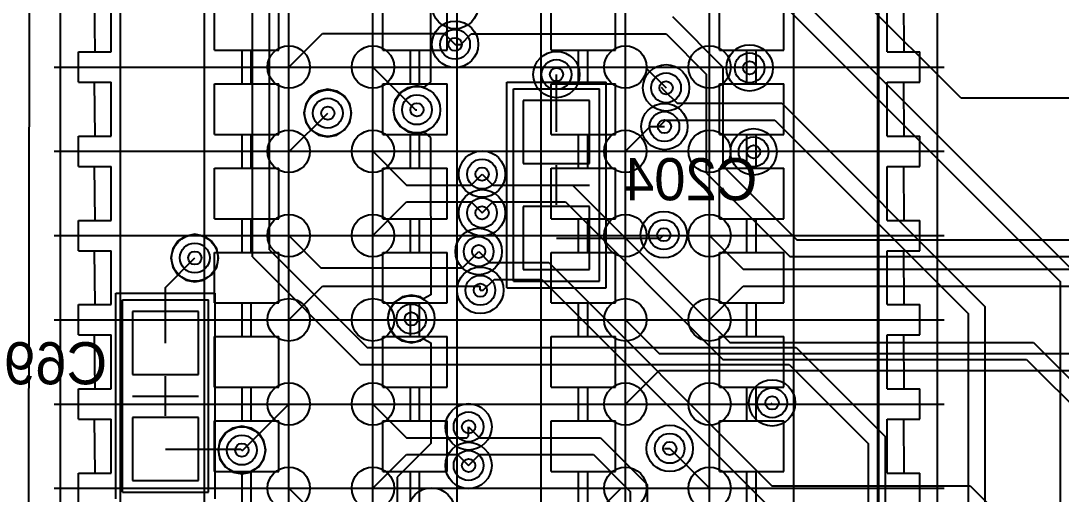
# Model space of a CAD drawing. Extents: x 28 to 300, y 18 to 330.
# Drawn here: x 138.17 to 153.87, y 160.37 to 167.51 of the extents above; entities that cross this region are included whole.
import ezdxf

# ---------------------------------------------------------------- set-up
doc = ezdxf.new("R2010")
doc.units = 0
for name, color, linetype in [('BOTTOMLAYER', 5, 'CONTINUOUS'), ('BOTTOMOVERLAY', 54, 'CONTINUOUS'), ('BOTTOMPASTE', 16, 'CONTINUOUS'), ('BOTTOMSOLDER', 6, 'CONTINUOUS'), ('DRILLDRAWING', 1, 'CONTINUOUS'), ('INTERNALPLANE1', 76, 'CONTINUOUS'), ('INTERNALPLANE6', 136, 'CONTINUOUS'), ('MECHANICAL11', 56, 'CONTINUOUS'), ('MECHANICAL14', 56, 'CONTINUOUS'), ('MECHANICAL15', 56, 'CONTINUOUS'), ('MECHANICAL8', 56, 'CONTINUOUS'), ('MIDLAYER1', 16, 'CONTINUOUS'), ('MIDLAYER3', 90, 'CONTINUOUS'), ('MULTILAYER', 9, 'CONTINUOUS'), ('TOPLAYER', 1, 'CONTINUOUS'), ('TOPOVERLAY', 2, 'CONTINUOUS'), ('TOPPASTE', 8, 'CONTINUOUS'), ('TOPSOLDER', 216, 'CONTINUOUS'), ('VIAHOLELAYER', 16, 'CONTINUOUS')]:
    doc.layers.add(name, color=color, linetype=linetype)

msp = doc.modelspace()

# ---------------------------------------------------------------- linework, layer by layer
at = {"layer": 'BOTTOMLAYER'}
for p, q in [((141.663, 163.948), (141.663, 171.699)), ((141.917, 164.054), (141.917, 171.594)), ((148.944, 168.842), (154.109, 163.676)), ((148.838, 168.588), (153.855, 163.571)), ((152.357, 166.34), (150.329, 168.367)), ((146.25, 165.832), (146.25, 166.697)), ((147.828, 166.506), (147.87, 166.463)), ((147.87, 166.463), (148.069, 166.264)), ((146.75, 166.307), (145.75, 166.307)), ((145.75, 166.307), (145.75, 165.357)), ((146.75, 165.357), (146.75, 166.307)), ((163.406, 166.34), (152.357, 166.34)), ((148.069, 166.264), (149.652, 166.264)), ((149.652, 166.264), (152.721, 163.194)), ((147.806, 165.921), (147.838, 165.953)), ((147.838, 165.953), (147.895, 166.01)), ((147.895, 166.01), (149.546, 166.01)), ((149.546, 166.01), (152.467, 163.089)), ((147.768, 165.921), (147.806, 165.921)), ((145.75, 165.357), (146.75, 165.357)), ((146.75, 164.707), (145.75, 164.707)), ((145.75, 164.707), (145.75, 163.757)), ((146.75, 163.757), (146.75, 164.707)), ((146.25, 164.232), (147.819, 164.232)), ((147.819, 164.232), (147.87, 164.283)), ((140.35, 163.489), (140.792, 163.932)), ((141.663, 163.948), (143.285, 162.326)), ((141.917, 164.054), (143.391, 162.58)), ((145.75, 163.757), (146.75, 163.757)), ((140.35, 162.65), (140.35, 163.489)), ((153.855, 154.381), (153.855, 163.571)), ((140.85, 163.125), (139.85, 163.125)), ((139.85, 163.125), (139.85, 162.175)), ((140.85, 162.175), (140.85, 163.125)), ((152.721, 156.281), (152.721, 163.194)), ((152.467, 156.611), (152.467, 163.089)), ((143.391, 162.58), (149.868, 162.58)), ((149.868, 162.58), (151.214, 161.234)), ((143.285, 162.326), (149.762, 162.326)), ((149.762, 162.326), (150.96, 161.129)), ((139.85, 162.175), (140.85, 162.175)), ((140.85, 161.525), (139.85, 161.525)), ((139.85, 161.525), (139.85, 160.575)), ((140.85, 160.575), (140.85, 161.525)), ((150.96, 153.97), (150.96, 161.129)), ((151.214, 154.075), (151.214, 161.234)), ((140.35, 161.05), (141.489, 161.05)), ((141.489, 161.05), (141.503, 161.036)), ((139.85, 160.575), (140.85, 160.575))]:
    msp.add_line(p, q, dxfattribs=at)
for centre in [(144.72, 167.153), (146.25, 166.697), (149.165, 166.798), (147.904, 166.497), (142.799, 166.116), (144.145, 166.167), (147.879, 165.913), (149.225, 165.532), (145.127, 165.197), (145.127, 164.613), (147.87, 164.283), (145.076, 164.029), (140.792, 163.932), (145.101, 163.445), (144.06, 163.013), (149.504, 161.747), (144.924, 161.387), (141.503, 161.036), (147.959, 161.061), (144.924, 160.803)]:
    msp.add_circle(centre, 0.225, dxfattribs=at)
at = {"layer": 'BOTTOMOVERLAY'}
for p, q in [((145.75, 165.032), (146.75, 165.032)), ((139.85, 161.85), (140.85, 161.85))]:
    msp.add_line(p, q, dxfattribs=at)
at = {"layer": 'BOTTOMPASTE'}
for p, q in [((146.75, 166.307), (145.75, 166.307)), ((145.75, 166.307), (145.75, 165.357)), ((146.75, 165.357), (146.75, 166.307)), ((145.75, 165.357), (146.75, 165.357)), ((146.75, 164.707), (145.75, 164.707)), ((145.75, 164.707), (145.75, 163.757)), ((146.75, 163.757), (146.75, 164.707)), ((145.75, 163.757), (146.75, 163.757)), ((140.85, 163.125), (139.85, 163.125)), ((139.85, 163.125), (139.85, 162.175)), ((140.85, 162.175), (140.85, 163.125)), ((139.85, 162.175), (140.85, 162.175)), ((140.85, 161.525), (139.85, 161.525)), ((139.85, 161.525), (139.85, 160.575)), ((140.85, 160.575), (140.85, 161.525)), ((139.85, 160.575), (140.85, 160.575))]:
    msp.add_line(p, q, dxfattribs=at)
at = {"layer": 'BOTTOMSOLDER'}
for p, q in [((146.75, 166.307), (145.75, 166.307)), ((145.75, 166.307), (145.75, 165.357)), ((146.75, 165.357), (146.75, 166.307)), ((145.75, 165.357), (146.75, 165.357)), ((146.75, 164.707), (145.75, 164.707)), ((145.75, 164.707), (145.75, 163.757)), ((146.75, 163.757), (146.75, 164.707)), ((145.75, 163.757), (146.75, 163.757)), ((140.85, 163.125), (139.85, 163.125)), ((139.85, 163.125), (139.85, 162.175)), ((140.85, 162.175), (140.85, 163.125)), ((139.85, 162.175), (140.85, 162.175)), ((140.85, 161.525), (139.85, 161.525)), ((139.85, 161.525), (139.85, 160.575)), ((140.85, 160.575), (140.85, 161.525)), ((139.85, 160.575), (140.85, 160.575))]:
    msp.add_line(p, q, dxfattribs=at)
at = {"layer": 'DRILLDRAWING'}
for centre in [(144.72, 167.153), (149.165, 166.798), (146.25, 166.697), (147.904, 166.497), (144.145, 166.167), (142.799, 166.116), (147.879, 165.913), (149.225, 165.532), (145.127, 165.197), (145.127, 164.613), (147.87, 164.283), (145.076, 164.029), (140.792, 163.932), (145.101, 163.445), (144.06, 163.013), (149.504, 161.747), (144.924, 161.387), (141.503, 161.036), (147.959, 161.061), (144.924, 160.803)]:
    msp.add_circle(centre, 0.1, dxfattribs=at)
at = {"layer": 'INTERNALPLANE1'}
for centre in [(144.72, 167.737), (144.72, 167.153), (149.165, 166.798), (147.904, 166.497), (142.799, 166.116), (144.145, 166.167), (147.879, 165.913), (149.225, 165.532), (145.127, 165.197), (145.127, 164.613), (147.87, 164.283), (145.076, 164.029), (145.101, 163.445), (144.06, 163.013), (149.504, 161.747), (144.924, 161.387), (147.959, 161.061), (141.503, 161.036), (144.924, 160.803), (144.365, 160.117)]:
    msp.add_circle(centre, 0.35, dxfattribs=at)
at = {"layer": 'INTERNALPLANE6'}
for centre in [(144.72, 167.737), (144.72, 167.153), (146.25, 166.697), (147.904, 166.497), (147.879, 165.913), (145.127, 165.197), (145.127, 164.613), (140.792, 163.932), (145.076, 164.029), (145.101, 163.445), (144.924, 161.387), (144.924, 160.803), (144.365, 160.117)]:
    msp.add_circle(centre, 0.35, dxfattribs=at)
at = {"layer": 'MECHANICAL11'}
msp.add_line((151.115, 128.11), (151.115, 179.138), dxfattribs=at)
at = {"layer": 'MECHANICAL14'}
for p, q in [((138.768, 122.208), (138.768, 178.824)), ((152.002, 122.208), (152.002, 178.824)), ((139.276, 167.851), (139.283, 167.039)), ((139.53, 167.039), (139.53, 167.851)), ((151.24, 167.039), (151.24, 167.851)), ((151.487, 167.851), (151.494, 167.039)), ((141.091, 167.064), (141.091, 167.826)), ((142.059, 167.064), (142.059, 167.826)), ((143.631, 167.064), (143.631, 167.826)), ((144.599, 167.064), (144.599, 167.826)), ((146.171, 167.064), (146.171, 167.826)), ((147.139, 167.064), (147.139, 167.826)), ((148.711, 167.064), (148.711, 167.826)), ((149.679, 167.064), (149.679, 167.826)), ((141.091, 167.064), (142.059, 167.064)), ((141.505, 166.556), (141.505, 167.064)), ((141.645, 166.556), (141.645, 167.064)), ((143.631, 167.064), (144.599, 167.064)), ((144.045, 166.556), (144.045, 167.064)), ((144.185, 166.556), (144.185, 167.064)), ((146.171, 167.064), (147.139, 167.064)), ((146.585, 166.556), (146.585, 167.064)), ((146.725, 166.556), (146.725, 167.064)), ((148.711, 167.064), (149.679, 167.064)), ((149.125, 166.556), (149.125, 167.064)), ((149.265, 166.556), (149.265, 167.064)), ((139.036, 167.039), (139.53, 167.039)), ((139.036, 166.581), (139.036, 167.039)), ((151.24, 167.039), (151.734, 167.039)), ((151.734, 166.581), (151.734, 167.039)), ((139.036, 166.581), (139.53, 166.581)), ((139.276, 166.581), (139.283, 165.769)), ((139.53, 165.769), (139.53, 166.581)), ((151.24, 165.769), (151.24, 166.581)), ((151.24, 166.581), (151.734, 166.581)), ((151.487, 166.581), (151.494, 165.769)), ((141.091, 165.794), (141.091, 166.556)), ((141.091, 166.556), (142.059, 166.556)), ((142.059, 165.794), (142.059, 166.556)), ((143.631, 165.794), (143.631, 166.556)), ((143.631, 166.556), (144.599, 166.556)), ((144.599, 165.794), (144.599, 166.556)), ((145.6, 163.582), (145.6, 166.482)), ((145.6, 166.482), (146.9, 166.482)), ((146.171, 165.794), (146.171, 166.556)), ((146.171, 166.556), (147.139, 166.556)), ((146.9, 163.582), (146.9, 166.482)), ((147.139, 165.794), (147.139, 166.556)), ((148.711, 165.794), (148.711, 166.556)), ((148.711, 166.556), (149.679, 166.556)), ((149.679, 165.794), (149.679, 166.556)), ((141.091, 165.794), (142.059, 165.794)), ((141.505, 165.286), (141.505, 165.794)), ((141.645, 165.286), (141.645, 165.794)), ((143.631, 165.794), (144.599, 165.794)), ((144.045, 165.286), (144.045, 165.794)), ((144.185, 165.286), (144.185, 165.794)), ((146.171, 165.794), (147.139, 165.794)), ((146.585, 165.286), (146.585, 165.794)), ((146.725, 165.286), (146.725, 165.794)), ((148.711, 165.794), (149.679, 165.794)), ((149.125, 165.286), (149.125, 165.794)), ((149.265, 165.286), (149.265, 165.794)), ((139.036, 165.769), (139.53, 165.769)), ((139.036, 165.311), (139.036, 165.769)), ((151.24, 165.769), (151.734, 165.769)), ((151.734, 165.311), (151.734, 165.769)), ((139.036, 165.311), (139.53, 165.311)), ((139.276, 165.311), (139.283, 164.499)), ((139.53, 164.499), (139.53, 165.311)), ((141.091, 164.524), (141.091, 165.286)), ((141.091, 165.286), (142.059, 165.286)), ((142.059, 164.524), (142.059, 165.286)), ((143.631, 164.524), (143.631, 165.286)), ((143.631, 165.286), (144.599, 165.286)), ((144.599, 164.524), (144.599, 165.286)), ((146.171, 164.524), (146.171, 165.286)), ((146.171, 165.286), (147.139, 165.286)), ((147.139, 164.524), (147.139, 165.286)), ((148.711, 164.524), (148.711, 165.286)), ((148.711, 165.286), (149.679, 165.286)), ((149.679, 164.524), (149.679, 165.286)), ((151.24, 164.499), (151.24, 165.311)), ((151.24, 165.311), (151.734, 165.311)), ((151.487, 165.311), (151.494, 164.499)), ((139.036, 164.499), (139.53, 164.499)), ((139.036, 164.041), (139.036, 164.499)), ((141.091, 164.524), (142.059, 164.524)), ((141.505, 164.016), (141.505, 164.524)), ((141.645, 164.016), (141.645, 164.524)), ((143.631, 164.524), (144.599, 164.524)), ((144.045, 164.016), (144.045, 164.524)), ((144.185, 164.016), (144.185, 164.524)), ((146.171, 164.524), (147.139, 164.524)), ((146.585, 164.016), (146.585, 164.524)), ((146.725, 164.016), (146.725, 164.524)), ((148.711, 164.524), (149.679, 164.524)), ((149.125, 164.016), (149.125, 164.524)), ((149.265, 164.016), (149.265, 164.524)), ((151.24, 164.499), (151.734, 164.499)), ((151.734, 164.041), (151.734, 164.499)), ((139.036, 164.041), (139.53, 164.041)), ((139.276, 164.041), (139.283, 163.229)), ((139.53, 163.229), (139.53, 164.041)), ((141.091, 163.254), (141.091, 164.016)), ((141.091, 164.016), (142.059, 164.016)), ((142.059, 163.254), (142.059, 164.016)), ((143.631, 163.254), (143.631, 164.016)), ((143.631, 164.016), (144.599, 164.016)), ((144.599, 163.254), (144.599, 164.016)), ((146.171, 163.254), (146.171, 164.016)), ((146.171, 164.016), (147.139, 164.016)), ((147.139, 163.254), (147.139, 164.016)), ((148.711, 163.254), (148.711, 164.016)), ((148.711, 164.016), (149.679, 164.016)), ((149.679, 163.254), (149.679, 164.016)), ((151.24, 163.229), (151.24, 164.041)), ((151.24, 164.041), (151.734, 164.041)), ((151.487, 164.041), (151.494, 163.229)), ((145.6, 163.582), (146.9, 163.582)), ((139.7, 160.4), (139.7, 163.3)), ((139.7, 163.3), (141, 163.3)), ((141, 160.4), (141, 163.3)), ((139.036, 163.229), (139.53, 163.229)), ((139.036, 162.771), (139.036, 163.229)), ((141.091, 163.254), (142.059, 163.254)), ((141.505, 162.746), (141.505, 163.254)), ((141.645, 162.746), (141.645, 163.254)), ((143.631, 163.254), (144.599, 163.254)), ((144.045, 162.746), (144.045, 163.254)), ((144.185, 162.746), (144.185, 163.254)), ((146.171, 163.254), (147.139, 163.254)), ((146.585, 162.746), (146.585, 163.254)), ((146.725, 162.746), (146.725, 163.254)), ((148.711, 163.254), (149.679, 163.254)), ((149.125, 162.746), (149.125, 163.254)), ((149.265, 162.746), (149.265, 163.254)), ((151.24, 163.229), (151.734, 163.229)), ((151.734, 162.771), (151.734, 163.229)), ((139.036, 162.771), (139.53, 162.771)), ((139.276, 162.771), (139.283, 161.959)), ((139.53, 161.959), (139.53, 162.771)), ((141.091, 161.984), (141.091, 162.746)), ((141.091, 162.746), (142.059, 162.746)), ((142.059, 161.984), (142.059, 162.746)), ((143.631, 161.984), (143.631, 162.746)), ((143.631, 162.746), (144.599, 162.746)), ((144.599, 161.984), (144.599, 162.746)), ((146.171, 161.984), (146.171, 162.746)), ((146.171, 162.746), (147.139, 162.746)), ((147.139, 161.984), (147.139, 162.746)), ((148.711, 161.984), (148.711, 162.746)), ((148.711, 162.746), (149.679, 162.746)), ((149.679, 161.984), (149.679, 162.746)), ((151.24, 161.959), (151.24, 162.771)), ((151.24, 162.771), (151.734, 162.771)), ((151.487, 162.771), (151.494, 161.959)), ((139.036, 161.959), (139.53, 161.959)), ((139.036, 161.501), (139.036, 161.959)), ((141.091, 161.984), (142.059, 161.984)), ((141.505, 161.476), (141.505, 161.984)), ((141.645, 161.476), (141.645, 161.984)), ((143.631, 161.984), (144.599, 161.984)), ((144.045, 161.476), (144.045, 161.984)), ((144.185, 161.476), (144.185, 161.984)), ((146.171, 161.984), (147.139, 161.984)), ((146.585, 161.476), (146.585, 161.984)), ((146.725, 161.476), (146.725, 161.984)), ((148.711, 161.984), (149.679, 161.984)), ((149.125, 161.476), (149.125, 161.984)), ((149.265, 161.476), (149.265, 161.984)), ((151.24, 161.959), (151.734, 161.959)), ((151.734, 161.501), (151.734, 161.959)), ((139.036, 161.501), (139.53, 161.501)), ((139.276, 161.501), (139.283, 160.689)), ((139.53, 160.689), (139.53, 161.501)), ((141.091, 160.714), (141.091, 161.476)), ((141.091, 161.476), (142.059, 161.476)), ((142.059, 160.714), (142.059, 161.476)), ((143.631, 160.714), (143.631, 161.476)), ((143.631, 161.476), (144.599, 161.476)), ((144.599, 160.714), (144.599, 161.476)), ((146.171, 160.714), (146.171, 161.476)), ((146.171, 161.476), (147.139, 161.476)), ((147.139, 160.714), (147.139, 161.476)), ((148.711, 160.714), (148.711, 161.476)), ((148.711, 161.476), (149.679, 161.476)), ((149.679, 160.714), (149.679, 161.476)), ((151.24, 160.689), (151.24, 161.501)), ((151.24, 161.501), (151.734, 161.501)), ((151.487, 161.501), (151.494, 160.689)), ((139.036, 160.689), (139.53, 160.689)), ((139.036, 160.231), (139.036, 160.689)), ((141.091, 160.714), (142.059, 160.714)), ((141.505, 160.206), (141.505, 160.714)), ((141.645, 160.206), (141.645, 160.714)), ((143.631, 160.714), (144.599, 160.714)), ((144.045, 160.206), (144.045, 160.714)), ((144.185, 160.206), (144.185, 160.714)), ((146.171, 160.714), (147.139, 160.714)), ((146.585, 160.206), (146.585, 160.714)), ((146.725, 160.206), (146.725, 160.714)), ((148.711, 160.714), (149.679, 160.714)), ((149.125, 160.206), (149.125, 160.714)), ((149.265, 160.206), (149.265, 160.714)), ((151.24, 160.689), (151.734, 160.689)), ((151.734, 160.231), (151.734, 160.689)), ((139.7, 160.4), (141, 160.4))]:
    msp.add_line(p, q, dxfattribs=at)
at = {"layer": 'MECHANICAL15'}
for p, q in [((145.5, 163.482), (145.5, 166.582)), ((145.5, 166.582), (147, 166.582)), ((147, 163.482), (147, 166.582)), ((146.25, 164.732), (146.25, 165.332)), ((145.95, 165.032), (146.55, 165.032)), ((145.5, 163.482), (147, 163.482)), ((139.6, 160.3), (139.6, 163.4)), ((139.6, 163.4), (141.1, 163.4)), ((141.1, 160.3), (141.1, 163.4)), ((140.35, 161.55), (140.35, 162.15)), ((140.05, 161.85), (140.65, 161.85))]:
    msp.add_line(p, q, dxfattribs=at)
at = {"layer": 'MECHANICAL8'}
for p, q in [((139.67, 167.08), (139.67, 168.08)), ((140.94, 167.08), (140.94, 168.08)), ((142.21, 167.08), (142.21, 168.08)), ((143.48, 167.08), (143.48, 168.08)), ((144.75, 167.08), (144.75, 168.08)), ((146.02, 167.08), (146.02, 168.08)), ((147.29, 167.08), (147.29, 168.08)), ((148.56, 167.08), (148.56, 168.08)), ((149.83, 167.08), (149.83, 168.08)), ((151.1, 167.08), (151.1, 168.08)), ((139.67, 166.81), (139.67, 167.81)), ((140.94, 166.81), (140.94, 167.81)), ((142.21, 166.81), (142.21, 167.81)), ((143.48, 166.81), (143.48, 167.81)), ((144.75, 166.81), (144.75, 167.81)), ((146.02, 166.81), (146.02, 167.81)), ((147.29, 166.81), (147.29, 167.81)), ((148.56, 166.81), (148.56, 167.81)), ((149.83, 166.81), (149.83, 167.81)), ((151.1, 166.81), (151.1, 167.81)), ((138.67, 166.81), (139.67, 166.81)), ((139.67, 165.81), (139.67, 166.81)), ((139.67, 166.81), (140.67, 166.81)), ((139.94, 166.81), (140.94, 166.81)), ((140.94, 165.81), (140.94, 166.81)), ((140.94, 166.81), (141.94, 166.81)), ((141.21, 166.81), (142.21, 166.81)), ((142.21, 165.81), (142.21, 166.81)), ((142.21, 166.81), (143.21, 166.81)), ((142.48, 166.81), (143.48, 166.81)), ((143.48, 165.81), (143.48, 166.81)), ((143.48, 166.81), (144.48, 166.81)), ((143.75, 166.81), (144.75, 166.81)), ((144.75, 165.81), (144.75, 166.81)), ((144.75, 166.81), (145.75, 166.81)), ((145.02, 166.81), (146.02, 166.81)), ((146.02, 165.81), (146.02, 166.81)), ((146.02, 166.81), (147.02, 166.81)), ((146.29, 166.81), (147.29, 166.81)), ((147.29, 165.81), (147.29, 166.81)), ((147.29, 166.81), (148.29, 166.81)), ((147.56, 166.81), (148.56, 166.81)), ((148.56, 165.81), (148.56, 166.81)), ((148.56, 166.81), (149.56, 166.81)), ((148.83, 166.81), (149.83, 166.81)), ((149.83, 165.81), (149.83, 166.81)), ((149.83, 166.81), (150.83, 166.81)), ((150.1, 166.81), (151.1, 166.81)), ((151.1, 165.81), (151.1, 166.81)), ((151.1, 166.81), (152.1, 166.81)), ((139.67, 165.54), (139.67, 166.54)), ((140.94, 165.54), (140.94, 166.54)), ((142.21, 165.54), (142.21, 166.54)), ((143.48, 165.54), (143.48, 166.54)), ((144.75, 165.54), (144.75, 166.54)), ((146.02, 165.54), (146.02, 166.54)), ((147.29, 165.54), (147.29, 166.54)), ((148.56, 165.54), (148.56, 166.54)), ((149.83, 165.54), (149.83, 166.54)), ((151.1, 165.54), (151.1, 166.54)), ((138.67, 165.54), (139.67, 165.54)), ((139.67, 164.54), (139.67, 165.54)), ((139.67, 165.54), (140.67, 165.54)), ((139.94, 165.54), (140.94, 165.54)), ((140.94, 164.54), (140.94, 165.54)), ((140.94, 165.54), (141.94, 165.54)), ((141.21, 165.54), (142.21, 165.54)), ((142.21, 164.54), (142.21, 165.54)), ((142.21, 165.54), (143.21, 165.54)), ((142.48, 165.54), (143.48, 165.54)), ((143.48, 164.54), (143.48, 165.54)), ((143.48, 165.54), (144.48, 165.54)), ((143.75, 165.54), (144.75, 165.54)), ((144.75, 164.54), (144.75, 165.54)), ((144.75, 165.54), (145.75, 165.54)), ((145.02, 165.54), (146.02, 165.54)), ((146.02, 164.54), (146.02, 165.54)), ((146.02, 165.54), (147.02, 165.54)), ((146.29, 165.54), (147.29, 165.54)), ((147.29, 164.54), (147.29, 165.54)), ((147.29, 165.54), (148.29, 165.54)), ((147.56, 165.54), (148.56, 165.54)), ((148.56, 164.54), (148.56, 165.54)), ((148.56, 165.54), (149.56, 165.54)), ((148.83, 165.54), (149.83, 165.54)), ((149.83, 164.54), (149.83, 165.54)), ((149.83, 165.54), (150.83, 165.54)), ((150.1, 165.54), (151.1, 165.54)), ((151.1, 164.54), (151.1, 165.54)), ((151.1, 165.54), (152.1, 165.54)), ((139.67, 164.27), (139.67, 165.27)), ((140.94, 164.27), (140.94, 165.27)), ((142.21, 164.27), (142.21, 165.27)), ((143.48, 164.27), (143.48, 165.27)), ((144.75, 164.27), (144.75, 165.27)), ((146.02, 164.27), (146.02, 165.27)), ((147.29, 164.27), (147.29, 165.27)), ((148.56, 164.27), (148.56, 165.27)), ((149.83, 164.27), (149.83, 165.27)), ((151.1, 164.27), (151.1, 165.27)), ((138.67, 164.27), (139.67, 164.27)), ((139.67, 163.27), (139.67, 164.27)), ((139.67, 164.27), (140.67, 164.27)), ((139.94, 164.27), (140.94, 164.27)), ((140.94, 163.27), (140.94, 164.27)), ((140.94, 164.27), (141.94, 164.27)), ((141.21, 164.27), (142.21, 164.27)), ((142.21, 163.27), (142.21, 164.27)), ((142.21, 164.27), (143.21, 164.27)), ((142.48, 164.27), (143.48, 164.27)), ((143.48, 163.27), (143.48, 164.27)), ((143.48, 164.27), (144.48, 164.27)), ((143.75, 164.27), (144.75, 164.27)), ((144.75, 163.27), (144.75, 164.27)), ((144.75, 164.27), (145.75, 164.27)), ((145.02, 164.27), (146.02, 164.27)), ((146.02, 163.27), (146.02, 164.27)), ((146.02, 164.27), (147.02, 164.27)), ((146.29, 164.27), (147.29, 164.27)), ((147.29, 163.27), (147.29, 164.27)), ((147.29, 164.27), (148.29, 164.27)), ((147.56, 164.27), (148.56, 164.27)), ((148.56, 163.27), (148.56, 164.27)), ((148.56, 164.27), (149.56, 164.27)), ((148.83, 164.27), (149.83, 164.27)), ((149.83, 163.27), (149.83, 164.27)), ((149.83, 164.27), (150.83, 164.27)), ((150.1, 164.27), (151.1, 164.27)), ((151.1, 163.27), (151.1, 164.27)), ((151.1, 164.27), (152.1, 164.27)), ((139.67, 163), (139.67, 164)), ((140.94, 163), (140.94, 164)), ((142.21, 163), (142.21, 164)), ((143.48, 163), (143.48, 164)), ((144.75, 163), (144.75, 164)), ((146.02, 163), (146.02, 164)), ((147.29, 163), (147.29, 164)), ((148.56, 163), (148.56, 164)), ((149.83, 163), (149.83, 164)), ((151.1, 163), (151.1, 164)), ((138.67, 163), (139.67, 163)), ((139.67, 162), (139.67, 163)), ((139.67, 163), (140.67, 163)), ((139.94, 163), (140.94, 163)), ((140.94, 162), (140.94, 163)), ((140.94, 163), (141.94, 163)), ((141.21, 163), (142.21, 163)), ((142.21, 162), (142.21, 163)), ((142.21, 163), (143.21, 163)), ((142.48, 163), (143.48, 163)), ((143.48, 162), (143.48, 163)), ((143.48, 163), (144.48, 163)), ((143.75, 163), (144.75, 163)), ((144.75, 162), (144.75, 163)), ((144.75, 163), (145.75, 163)), ((145.02, 163), (146.02, 163)), ((146.02, 162), (146.02, 163)), ((146.02, 163), (147.02, 163)), ((146.29, 163), (147.29, 163)), ((147.29, 162), (147.29, 163)), ((147.29, 163), (148.29, 163)), ((147.56, 163), (148.56, 163)), ((148.56, 162), (148.56, 163)), ((148.56, 163), (149.56, 163)), ((148.83, 163), (149.83, 163)), ((149.83, 162), (149.83, 163)), ((149.83, 163), (150.83, 163)), ((150.1, 163), (151.1, 163)), ((151.1, 162), (151.1, 163)), ((151.1, 163), (152.1, 163)), ((139.67, 161.73), (139.67, 162.73)), ((140.94, 161.73), (140.94, 162.73)), ((142.21, 161.73), (142.21, 162.73)), ((143.48, 161.73), (143.48, 162.73)), ((144.75, 161.73), (144.75, 162.73)), ((146.02, 161.73), (146.02, 162.73)), ((147.29, 161.73), (147.29, 162.73)), ((148.56, 161.73), (148.56, 162.73)), ((149.83, 161.73), (149.83, 162.73)), ((151.1, 161.73), (151.1, 162.73)), ((138.67, 161.73), (139.67, 161.73)), ((139.67, 160.73), (139.67, 161.73)), ((139.67, 161.73), (140.67, 161.73)), ((139.94, 161.73), (140.94, 161.73)), ((140.94, 160.73), (140.94, 161.73)), ((140.94, 161.73), (141.94, 161.73)), ((141.21, 161.73), (142.21, 161.73)), ((142.21, 160.73), (142.21, 161.73)), ((142.21, 161.73), (143.21, 161.73)), ((142.48, 161.73), (143.48, 161.73)), ((143.48, 160.73), (143.48, 161.73)), ((143.48, 161.73), (144.48, 161.73)), ((143.75, 161.73), (144.75, 161.73)), ((144.75, 160.73), (144.75, 161.73)), ((144.75, 161.73), (145.75, 161.73)), ((145.02, 161.73), (146.02, 161.73)), ((146.02, 160.73), (146.02, 161.73)), ((146.02, 161.73), (147.02, 161.73)), ((146.29, 161.73), (147.29, 161.73)), ((147.29, 160.73), (147.29, 161.73)), ((147.29, 161.73), (148.29, 161.73)), ((147.56, 161.73), (148.56, 161.73)), ((148.56, 160.73), (148.56, 161.73)), ((148.56, 161.73), (149.56, 161.73)), ((148.83, 161.73), (149.83, 161.73)), ((149.83, 160.73), (149.83, 161.73)), ((149.83, 161.73), (150.83, 161.73)), ((150.1, 161.73), (151.1, 161.73)), ((151.1, 160.73), (151.1, 161.73)), ((151.1, 161.73), (152.1, 161.73)), ((139.67, 160.46), (139.67, 161.46)), ((140.94, 160.46), (140.94, 161.46)), ((142.21, 160.46), (142.21, 161.46)), ((143.48, 160.46), (143.48, 161.46)), ((144.75, 160.46), (144.75, 161.46)), ((146.02, 160.46), (146.02, 161.46)), ((147.29, 160.46), (147.29, 161.46)), ((148.56, 160.46), (148.56, 161.46)), ((149.83, 160.46), (149.83, 161.46)), ((151.1, 160.46), (151.1, 161.46)), ((138.67, 160.46), (139.67, 160.46)), ((139.67, 159.46), (139.67, 160.46)), ((139.67, 160.46), (140.67, 160.46)), ((139.94, 160.46), (140.94, 160.46)), ((140.94, 159.46), (140.94, 160.46)), ((140.94, 160.46), (141.94, 160.46)), ((141.21, 160.46), (142.21, 160.46)), ((142.21, 159.46), (142.21, 160.46)), ((142.21, 160.46), (143.21, 160.46)), ((142.48, 160.46), (143.48, 160.46)), ((143.48, 159.46), (143.48, 160.46)), ((143.48, 160.46), (144.48, 160.46)), ((143.75, 160.46), (144.75, 160.46)), ((144.75, 159.46), (144.75, 160.46)), ((144.75, 160.46), (145.75, 160.46)), ((145.02, 160.46), (146.02, 160.46)), ((146.02, 159.46), (146.02, 160.46)), ((146.02, 160.46), (147.02, 160.46)), ((146.29, 160.46), (147.29, 160.46)), ((147.29, 159.46), (147.29, 160.46)), ((147.29, 160.46), (148.29, 160.46)), ((147.56, 160.46), (148.56, 160.46)), ((148.56, 159.46), (148.56, 160.46)), ((148.56, 160.46), (149.56, 160.46)), ((148.83, 160.46), (149.83, 160.46)), ((149.83, 159.46), (149.83, 160.46)), ((149.83, 160.46), (150.83, 160.46)), ((150.1, 160.46), (151.1, 160.46)), ((151.1, 159.46), (151.1, 160.46)), ((151.1, 160.46), (152.1, 160.46))]:
    msp.add_line(p, q, dxfattribs=at)
at = {"layer": 'MIDLAYER1'}
for p, q in [((144.924, 161.387), (145.089, 161.222)), ((145.089, 161.222), (146.914, 161.222)), ((146.914, 161.222), (147.623, 160.512)), ((144.924, 160.803), (145.089, 160.968)), ((145.089, 160.968), (146.808, 160.968)), ((146.808, 160.968), (147.369, 160.407)), ((147.623, 159.736), (147.623, 160.512)), ((147.369, 159.631), (147.369, 160.407))]:
    msp.add_line(p, q, dxfattribs=at)
for centre in [(144.72, 167.153), (146.25, 166.697), (149.165, 166.798), (147.904, 166.497), (142.799, 166.116), (144.145, 166.167), (147.879, 165.913), (149.225, 165.532), (145.127, 165.197), (145.127, 164.613), (147.87, 164.283), (145.076, 164.029), (140.792, 163.932), (145.101, 163.445), (144.06, 163.013), (149.504, 161.747), (144.924, 161.387), (141.503, 161.036), (147.959, 161.061), (144.924, 160.803)]:
    msp.add_circle(centre, 0.225, dxfattribs=at)
at = {"layer": 'MIDLAYER3'}
for p, q in [((138.26, 134.082), (138.307, 175.264)), ((144.348, 167.742), (144.35, 166.585)), ((148.001, 167.572), (148.768, 166.805)), ((144.805, 167.153), (144.962, 167.31)), ((144.962, 167.31), (147.904, 167.31)), ((147.904, 167.31), (148.514, 166.7)), ((144.72, 167.153), (144.805, 167.153)), ((148.768, 165.318), (148.768, 166.805)), ((144.35, 166.585), (144.251, 166.505)), ((148.514, 165.212), (148.514, 166.7)), ((142.661, 166.448), (142.545, 166.37)), ((142.799, 166.475), (142.661, 166.448)), ((142.936, 166.448), (142.799, 166.475)), ((143.053, 166.37), (142.936, 166.448)), ((144.008, 166.498), (143.891, 166.421)), ((144.145, 166.526), (144.008, 166.498)), ((144.251, 166.505), (144.145, 166.526)), ((142.545, 166.37), (142.467, 166.253)), ((143.13, 166.253), (143.053, 166.37)), ((143.813, 166.304), (143.786, 166.167)), ((143.891, 166.421), (143.813, 166.304)), ((142.467, 166.253), (142.44, 166.116)), ((142.44, 166.116), (142.467, 165.979)), ((143.158, 166.116), (143.13, 166.253)), ((143.13, 165.979), (143.158, 166.116)), ((143.786, 166.167), (143.813, 166.029)), ((142.467, 165.979), (142.545, 165.862)), ((143.053, 165.862), (143.13, 165.979)), ((143.813, 166.029), (143.891, 165.913)), ((142.545, 165.862), (142.661, 165.784)), ((142.936, 165.784), (143.053, 165.862)), ((143.891, 165.913), (144.008, 165.835)), ((144.008, 165.835), (144.145, 165.808)), ((144.145, 165.808), (144.252, 165.829)), ((144.252, 165.829), (144.35, 165.749)), ((142.661, 165.784), (142.799, 165.757)), ((142.799, 165.757), (142.936, 165.784)), ((144.35, 165.749), (144.353, 163.375)), ((145.127, 165.197), (145.292, 165.032)), ((148.514, 165.212), (149.773, 163.953)), ((148.768, 165.318), (149.879, 164.207)), ((145.292, 165.032), (146.49, 165.032)), ((146.49, 165.032), (148.865, 162.657)), ((145.127, 164.613), (145.292, 164.778)), ((145.292, 164.778), (146.384, 164.778)), ((146.384, 164.778), (148.76, 162.403)), ((140.655, 164.263), (140.538, 164.185)), ((140.792, 164.29), (140.655, 164.263)), ((140.93, 164.263), (140.792, 164.29)), ((141.046, 164.185), (140.93, 164.263)), ((140.461, 164.069), (140.433, 163.932)), ((140.538, 164.185), (140.461, 164.069)), ((141.124, 164.069), (141.046, 164.185)), ((141.151, 163.932), (141.124, 164.069)), ((149.879, 164.207), (154.638, 164.207)), ((140.433, 163.932), (140.461, 163.794)), ((141.124, 163.794), (141.151, 163.932)), ((145.076, 164.029), (145.241, 163.864)), ((149.773, 163.953), (154.533, 163.953)), ((140.461, 163.794), (140.538, 163.678)), ((141.046, 163.678), (141.124, 163.794)), ((145.241, 163.864), (146.134, 163.864)), ((146.134, 163.864), (149.499, 160.498)), ((140.538, 163.678), (140.655, 163.6)), ((140.655, 163.6), (140.792, 163.573)), ((140.792, 163.573), (140.93, 163.6)), ((140.93, 163.6), (141.046, 163.678)), ((145.143, 163.445), (145.308, 163.61)), ((145.308, 163.61), (146.028, 163.61)), ((146.028, 163.61), (149.394, 160.244)), ((145.101, 163.445), (145.143, 163.445)), ((143.923, 163.345), (143.806, 163.267)), ((144.06, 163.372), (143.923, 163.345)), ((144.197, 163.345), (144.06, 163.372)), ((144.241, 163.315), (144.197, 163.345)), ((144.353, 163.375), (144.241, 163.315)), ((143.728, 163.15), (143.701, 163.013)), ((143.806, 163.267), (143.728, 163.15)), ((143.701, 163.013), (143.728, 162.876)), ((143.728, 162.876), (143.806, 162.759)), ((143.806, 162.759), (143.923, 162.681)), ((143.923, 162.681), (144.06, 162.654)), ((144.06, 162.654), (144.197, 162.681)), ((144.197, 162.681), (144.242, 162.711)), ((144.242, 162.711), (144.354, 162.651)), ((148.865, 162.657), (153.448, 162.657)), ((153.448, 162.657), (160.716, 155.388)), ((144.354, 162.651), (144.356, 161.133)), ((148.76, 162.403), (153.343, 162.403)), ((153.343, 162.403), (160.602, 155.143)), ((141.25, 161.29), (141.172, 161.173)), ((141.366, 161.368), (141.25, 161.29)), ((141.503, 161.395), (141.366, 161.368)), ((141.641, 161.368), (141.503, 161.395)), ((141.757, 161.29), (141.641, 161.368)), ((141.835, 161.173), (141.757, 161.29)), ((141.172, 161.173), (141.145, 161.036)), ((141.862, 161.036), (141.835, 161.173)), ((144.356, 161.133), (143.848, 160.625)), ((141.145, 161.036), (141.172, 160.899)), ((141.835, 160.899), (141.862, 161.036)), ((141.172, 160.899), (141.25, 160.782)), ((141.25, 160.782), (141.366, 160.704)), ((141.641, 160.704), (141.757, 160.782)), ((141.757, 160.782), (141.835, 160.899)), ((141.366, 160.704), (141.503, 160.677)), ((141.503, 160.677), (141.641, 160.704)), ((143.848, 160.625), (143.848, 159.355)), ((149.499, 160.498), (152.493, 160.498)), ((152.493, 160.498), (157.056, 155.935))]:
    msp.add_line(p, q, dxfattribs=at)
for centre in [(144.72, 167.153), (146.25, 166.697), (149.165, 166.798), (147.904, 166.497), (142.799, 166.116), (144.145, 166.167), (147.879, 165.913), (149.225, 165.532), (145.127, 165.197), (145.127, 164.613), (147.87, 164.283), (145.076, 164.029), (140.792, 163.932), (145.101, 163.445), (144.06, 163.013), (149.504, 161.747), (144.924, 161.387), (141.503, 161.036), (147.959, 161.061), (144.924, 160.803)]:
    msp.add_circle(centre, 0.225, dxfattribs=at)
at = {"layer": 'MULTILAYER'}
for centre in [(144.72, 167.153), (146.25, 166.697), (149.165, 166.798), (147.904, 166.497), (142.799, 166.116), (144.145, 166.167), (147.879, 165.913), (149.225, 165.532), (145.127, 165.197), (145.127, 164.613), (147.87, 164.283), (145.076, 164.029), (140.792, 163.932), (145.101, 163.445), (144.06, 163.013), (149.504, 161.747), (144.924, 161.387), (141.503, 161.036), (147.959, 161.061), (144.924, 160.803)]:
    msp.add_circle(centre, 0.225, dxfattribs=at)
at = {"layer": 'TOPLAYER'}
for p, q in [((142.21, 166.81), (142.718, 167.318)), ((142.718, 167.318), (144.555, 167.318)), ((144.555, 167.318), (144.72, 167.153)), ((143.48, 166.81), (144.123, 166.167)), ((147.29, 166.81), (147.591, 166.81)), ((147.591, 166.81), (147.904, 166.497)), ((148.56, 166.81), (149.153, 166.81)), ((149.153, 166.81), (149.165, 166.798)), ((142.223, 165.54), (142.799, 166.116)), ((144.123, 166.167), (144.145, 166.167)), ((147.29, 165.54), (147.663, 165.913)), ((147.663, 165.913), (147.879, 165.913)), ((142.21, 165.54), (142.223, 165.54)), ((143.48, 165.54), (143.988, 165.032)), ((148.56, 165.54), (149.076, 165.54)), ((149.076, 165.54), (149.089, 165.553)), ((144.962, 165.032), (145.127, 165.197)), ((143.988, 165.032), (144.962, 165.032)), ((143.48, 164.27), (143.988, 164.778)), ((143.988, 164.778), (144.962, 164.778)), ((144.962, 164.778), (145.127, 164.613)), ((142.21, 164.27), (142.695, 163.785)), ((147.29, 164.27), (147.857, 164.27)), ((148.56, 164.27), (149.068, 163.762)), ((144.832, 163.785), (145.076, 164.029)), ((142.695, 163.785), (144.832, 163.785)), ((149.068, 163.762), (155.732, 163.762)), ((142.21, 163), (142.718, 163.508)), ((142.718, 163.508), (145.101, 163.508)), ((145.101, 163.445), (145.101, 163.508)), ((148.56, 163), (149.068, 163.508)), ((149.068, 163.508), (155.626, 163.508)), ((143.48, 163), (144.047, 163)), ((144.047, 163), (144.06, 163.013)), ((147.29, 163), (147.798, 162.492)), ((147.798, 162.492), (155.384, 162.492)), ((147.29, 161.73), (147.798, 162.238)), ((147.798, 162.238), (155.279, 162.238)), ((141.516, 161.036), (142.21, 161.73)), ((143.48, 161.73), (143.988, 161.222)), ((148.56, 161.73), (149.487, 161.73)), ((149.487, 161.73), (149.504, 161.747)), ((144.898, 161.222), (144.924, 161.247)), ((144.924, 161.247), (144.924, 161.387)), ((143.988, 161.222), (144.898, 161.222)), ((141.503, 161.036), (141.516, 161.036)), ((143.48, 160.46), (143.988, 160.968)), ((143.988, 160.968), (144.758, 160.968)), ((144.758, 160.968), (144.924, 160.803)), ((147.879, 161.061), (147.959, 161.061)), ((147.959, 161.061), (148.56, 160.46)), ((142.21, 160.46), (142.718, 159.952)), ((146.609, 159.842), (147.227, 160.46)), ((147.227, 160.46), (147.29, 160.46))]:
    msp.add_line(p, q, dxfattribs=at)
for centre, radius in [((144.72, 167.153), 0.225), ((142.21, 166.81), 0.32), ((143.48, 166.81), 0.32), ((147.29, 166.81), 0.32), ((148.56, 166.81), 0.32), ((146.25, 166.697), 0.225), ((149.165, 166.798), 0.225), ((147.904, 166.497), 0.225), ((142.799, 166.116), 0.225), ((144.145, 166.167), 0.225), ((147.879, 165.913), 0.225), ((142.21, 165.54), 0.32), ((143.48, 165.54), 0.32), ((147.29, 165.54), 0.32), ((148.56, 165.54), 0.32), ((149.225, 165.532), 0.225), ((145.127, 165.197), 0.225), ((145.127, 164.613), 0.225), ((142.21, 164.27), 0.32), ((143.48, 164.27), 0.32), ((147.29, 164.27), 0.32), ((148.56, 164.27), 0.32), ((147.87, 164.283), 0.225), ((145.076, 164.029), 0.225), ((140.792, 163.932), 0.225), ((145.101, 163.445), 0.225), ((142.21, 163), 0.32), ((143.48, 163), 0.32), ((147.29, 163), 0.32), ((148.56, 163), 0.32), ((144.06, 163.013), 0.225), ((142.21, 161.73), 0.32), ((143.48, 161.73), 0.32), ((147.29, 161.73), 0.32), ((148.56, 161.73), 0.32), ((149.504, 161.747), 0.225), ((144.924, 161.387), 0.225), ((141.503, 161.036), 0.225), ((147.959, 161.061), 0.225), ((144.924, 160.803), 0.225), ((142.21, 160.46), 0.32), ((143.48, 160.46), 0.32), ((147.29, 160.46), 0.32), ((148.56, 160.46), 0.32)]:
    msp.add_circle(centre, radius, dxfattribs=at)
at = {"layer": 'TOPOVERLAY'}
for p, q in [((138.768, 122.208), (138.768, 178.824)), ((152.002, 122.208), (152.002, 178.824))]:
    msp.add_line(p, q, dxfattribs=at)
at = {"layer": 'TOPPASTE'}
for centre in [(142.21, 166.81), (143.48, 166.81), (147.29, 166.81), (148.56, 166.81), (142.21, 165.54), (143.48, 165.54), (147.29, 165.54), (148.56, 165.54), (142.21, 164.27), (143.48, 164.27), (147.29, 164.27), (148.56, 164.27), (142.21, 163), (143.48, 163), (147.29, 163), (148.56, 163), (142.21, 161.73), (143.48, 161.73), (147.29, 161.73), (148.56, 161.73), (142.21, 160.46), (143.48, 160.46), (147.29, 160.46), (148.56, 160.46)]:
    msp.add_circle(centre, 0.32, dxfattribs=at)
at = {"layer": 'TOPSOLDER'}
for centre in [(142.21, 166.81), (143.48, 166.81), (147.29, 166.81), (148.56, 166.81), (142.21, 165.54), (143.48, 165.54), (147.29, 165.54), (148.56, 165.54), (142.21, 164.27), (143.48, 164.27), (147.29, 164.27), (148.56, 164.27), (142.21, 163), (143.48, 163), (147.29, 163), (148.56, 163), (142.21, 161.73), (143.48, 161.73), (147.29, 161.73), (148.56, 161.73), (142.21, 160.46), (143.48, 160.46), (147.29, 160.46), (148.56, 160.46)]:
    msp.add_circle(centre, 0.32, dxfattribs=at)
at = {"layer": 'VIAHOLELAYER'}
for centre in [(144.72, 167.153), (149.165, 166.798), (146.25, 166.697), (147.904, 166.497), (144.145, 166.167), (142.799, 166.116), (147.879, 165.913), (149.225, 165.532), (145.127, 165.197), (145.127, 164.613), (147.87, 164.283), (145.076, 164.029), (140.792, 163.932), (145.101, 163.445), (144.06, 163.013), (149.504, 161.747), (144.924, 161.387), (141.503, 161.036), (147.959, 161.061), (144.924, 160.803)]:
    msp.add_circle(centre, 0.1, dxfattribs=at)

# ---------------------------------------------------------------- texts
at = {"layer": 'BOTTOMOVERLAY', "text_generation_flag": 2}
for s, p in [('C204', (149.283, 164.802)), ('C69', (139.471, 162.027))]:
    msp.add_text(s, height=0.635, rotation=360, dxfattribs=at).set_placement(p)

doc.saveas('drawing.dxf')
